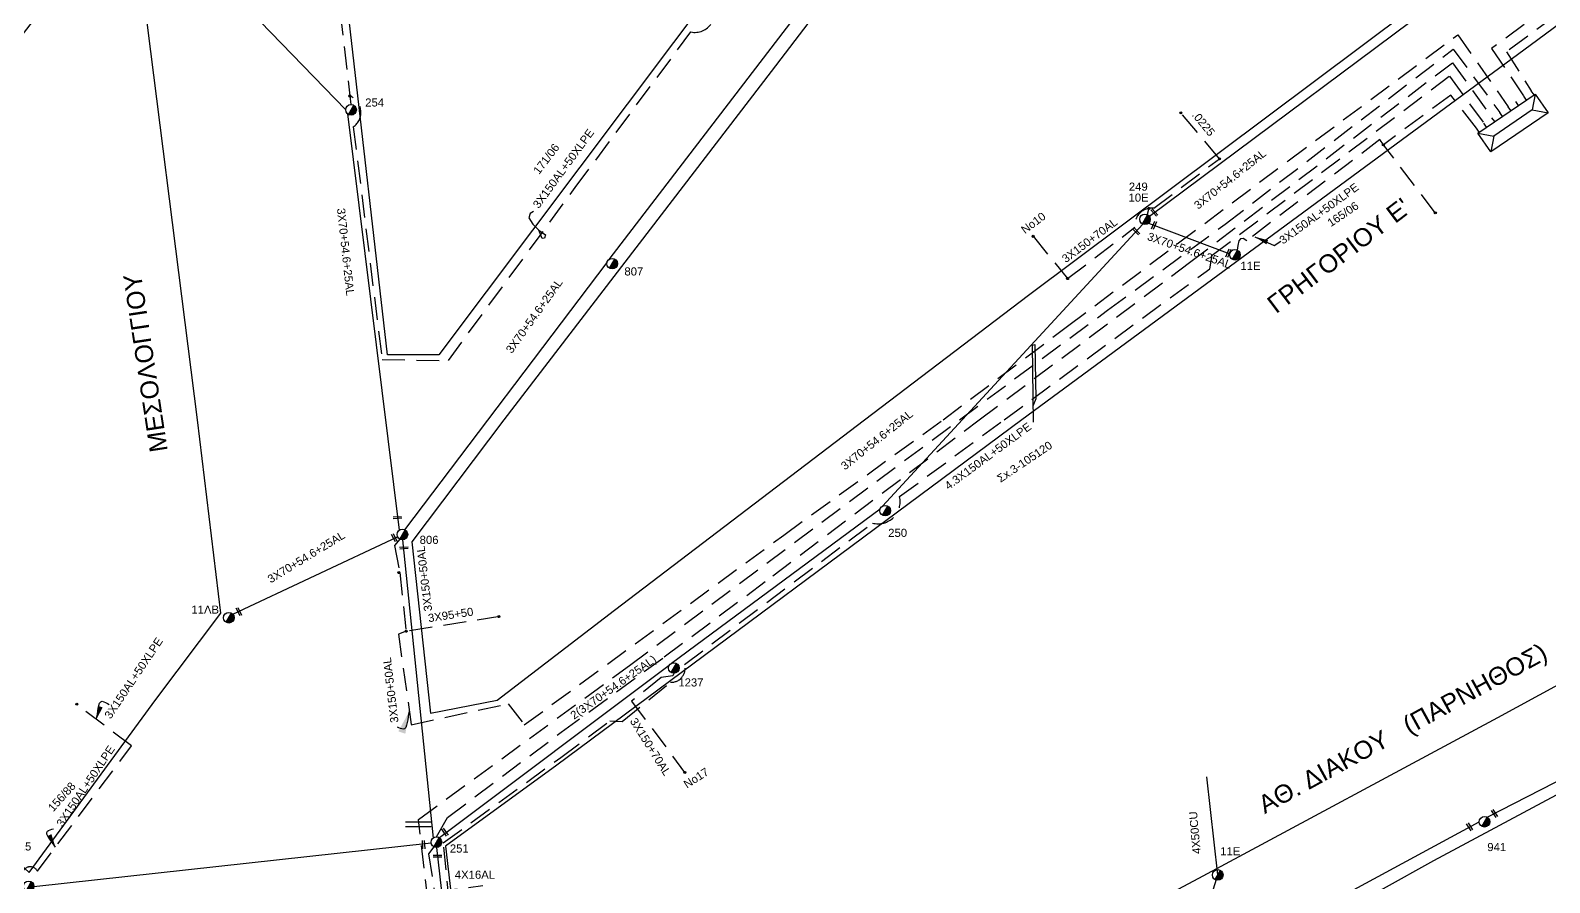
# Model space of a CAD drawing. Header units: millimetres. Extents: x 926 to 2032, y 728 to 1260.
# Drawn here: x 1541.9 to 1710.7, y 903.3 to 998 of the extents above; entities that cross this region are included whole.
import ezdxf

# ---------------------------------------------------------------- set-up
doc = ezdxf.new("R2010")
doc.units = ezdxf.units.MM
doc.linetypes.add('DASHED', pattern=[19.05, 12.7, -6.35])
for name, color, linetype in [('Άγνωστα', 7, 'Continuous'), ('Επιγραφές - Σχήματα', 7, 'Continuous'), ('Καλώδια ΧΤ   3x150+50AL', 7, 'DASHED'), ('Καλώδια ΧΤ   3x150AL+50XLPE', 7, 'DASHED'), ('Καλώδια ΧΤ   4x50AL', 7, 'DASHED'), ('Μηχανική τομή', 7, 'Continuous'), ('Στύλος ΦΜ', 7, 'Continuous'), ('Στύλος ΦΜ @ 1', 7, 'Continuous'), ('Συνδέσεις', 7, 'Continuous'), ('Συνεστραμμένα ΧΤ   3x70+54.6+25 AL', 7, 'SYN_LINE'), ('Τομή', 7, 'Continuous'), ('Υποσταθμός πόλεως', 7, 'Continuous'), ('Υπόβαθρο ΔΕΗ', 7, 'Continuous'), ('Υπόγεια καλώδια Δικτύου ΧΤ και Παρ. ΧΤ - 3X150+70 AL', 7, 'DASHED'), ('Υπόγεια καλώδια Παροχών ΧΤ   .0225', 7, 'DASHED'), ('Υπόγεια καλώδια Παροχών ΧΤ   4x16AL', 7, 'DASHED')]:
    doc.layers.add(name, color=color, linetype=linetype)
doc.styles.get("Standard").update_dxf_attribs({"font": 'arial.ttf'})
doc.linetypes.add('SYN_LINE', pattern='A,0.5,-0.0001,["/\\/\\/\\/",Standard,S=0.1,R=0,X=0,Y=-0.05],-0.25', length=0.7501)
doc.dimstyles.new('ISO-25', dxfattribs={"dimtxt": 2.5, "dimasz": 2.5, "dimexe": 1.25, "dimexo": 0.625, "dimtad": 1, "dimtxsty": 'Standard', "dimcen": 2.5, "dimadec": 0, "dimazin": 0, "dimtfac": 1, "dimtmove": 0, "dimatfit": 3, "dimfxl": 1, "dimarcsym": 0})

# ---------------------------------------------------------------- blocks, each defined once
blk = doc.blocks.new('ΥΠΑΡΧΩΝ ΤΣΙΜΕΝΤΕΝΙΟΣ ΣΤΥΛΟΣ')
at = {"layer": 'Στύλος ΦΜ'}
blk.add_hatch(color=256, dxfattribs=at).paths.add_polyline_path([(-1.29, -2.28, 0.574793), (2.62, 0, 0.268822), (1.3, 2.27)])
blk.add_line((-1.29, -2.28), (1.3, 2.27), dxfattribs=at)
blk.add_circle((0, 0), 2.62, dxfattribs=at)
at = {"layer": 'Στύλος ΦΜ', "flags": 4}
for tag, p in [('ΑΡΙΘΜΟΣ', (-4.68, 8.05)), ('ΤΥΠΟΣ', (-4.91, 3.03))]:
    blk.add_attdef(tag, p, '', height=4, dxfattribs=at)
blk = doc.blocks.new('_ΣΥΝΔΕΣΗ')
at = {"layer": 'Συνδέσεις', "linetype": 'SYN_LINE', "ltscale": 40}
blk.add_hatch(color=256, dxfattribs=at).paths.add_polyline_path([(0.5, -0.01, 1), (-0.5, -0.01, 1)])
at = {"layer": 'Συνδέσεις'}
blk.add_circle((0, -0.01), 0.5, dxfattribs=at)
blk = doc.blocks.new('ΜΗΧΑΝΙΚΗ ΤΟΜΗ')
at = {"layer": 'Μηχανική τομή', "ltscale": 40}
for p, q in [((-1.89, 0.78), (1.89, 0.78)), ((1.89, 0), (-1.89, 0))]:
    blk.add_line(p, q, dxfattribs=at)
blk = doc.blocks.new('ΤΟΜΗ')
at = {"layer": 'Τομή', "ltscale": 40}
for p, q in [((-5.68, 0), (5.68, 0)), ((5.68, -2.33), (-5.68, -2.33))]:
    blk.add_line(p, q, dxfattribs=at)
blk = doc.blocks.new('ΥΠΟΣΤΑΘΜΟΣ ΠΟΛΕΩΣ 8 ΑΝΑΧΩΡΗΣΕΩΝ')
at = {"layer": 'Υποσταθμός πόλεως', "linetype": 'Continuous', "ltscale": 40}
for p, q in [((-8.18, -2.82), (-8.18, -4)), ((-5.9, -2.82), (-5.9, -4)), ((-3.55, -2.82), (-3.55, -4)), ((-1.28, -2.82), (-1.28, -4)), ((1.23, -2.82), (1.23, -4)), ((3.56, -2.82), (3.56, -4)), ((6.03, -2.82), (6.03, -4)), ((8.16, -2.82), (8.16, -4))]:
    blk.add_line(p, q, dxfattribs=at)
blk.add_lwpolyline([(-8.57, 2.82), (8.57, 2.82), (8.57, -2.82), (-8.57, -2.82)], close=True, dxfattribs=at)
for points in [[(-5.75, 0), (-8.57, 2.82)], [(5.75, 0), (8.57, 2.82)], [(-8.57, -2.82), (-5.75, 0)], [(-5.75, 0), (5.75, 0)], [(8.57, -2.82), (5.75, 0)]]:
    blk.add_lwpolyline(points, dxfattribs=at)
at = {"layer": 'Υποσταθμός πόλεως', "linetype": 'SYN_LINE', "ltscale": 40, "flags": 1}
for tag, p in [('ΜΕΤΑΣΧΗΜΑΤΙΣΜΟΣ', (9.59, 1.44)), ('ΙΣΧΥΣ', (9.57, -1.35)), ('ΑΡΙΘΜΟΣ', (9.69, -4.07))]:
    blk.add_attdef(tag, p, '', height=1.8, dxfattribs=at)

msp = doc.modelspace()

# ---------------------------------------------------------------- linework, layer by layer
at = {"layer": 'Άγνωστα', "color": 1, "linetype": 'DASHED', "ltscale": 0.2}
msp.add_lwpolyline([(1594.06, 932.9), (1583.65, 931.25)], dxfattribs=at)
at = {"layer": 'Επιγραφές - Σχήματα'}
for points in [[(1597.79, 977.9), (1597.41, 977.66), (1597.26, 977.18), (1597.71, 976.49), (1598.39, 975.83), (1599.14, 975.31), (1599, 974.93), (1598.76, 974.88), (1598.39, 975.83)], [(1653.32, 954.47), (1653.21, 963.05), (1653.48, 963.13), (1653.59, 957.07), (1653.24, 956.26)]]:
    msp.add_lwpolyline(points, dxfattribs=at)
at = {"layer": 'Καλώδια ΧΤ   3x150+50AL', "color": 1, "ltscale": 0.2}
for points in [[(1583.65, 931.25), (1582.79, 930.94), (1584.21, 920.87), (1594.99, 923.21), (1596.77, 920.85), (1625.59, 941.94), (1643.29, 954.76), (1657.11, 965.14), (1681.61, 983.51), (1700.46, 997.52), (1706.06, 989.53)], [(1582.94, 941.49), (1582.35, 940.8), (1582.94, 937.79)], [(1582.94, 937.79), (1583.65, 931.25)]]:
    msp.add_lwpolyline(points, dxfattribs=at)
at = {"layer": 'Καλώδια ΧΤ   3x150AL+50XLPE', "color": 62, "ltscale": 0.2}
for points in [[(1576.68, 1086.96), (1592.43, 1075.55), (1594.81, 1078.25), (1599.79, 1074.9), (1587.83, 1058.85), (1579.54, 1047.68, 0.467499), (1577.47, 1045.12), (1571.89, 1037.83), (1577.4, 990.72), (1577.51, 989.76)], [(1577.4, 990.72, -0.59733), (1577.78, 987.29), (1580.98, 961.46), (1588.34, 961.32), (1602.43, 980.55), (1615.27, 997.83, 0.674448), (1617.53, 1001.24, -8.869926)]]:
    msp.add_lwpolyline(points, format="xyb", dxfattribs=at)
at = {"layer": 'Καλώδια ΧΤ   3x150AL+50XLPE', "color": 133, "ltscale": 0.2}
msp.add_lwpolyline([(1781.84, 1037.07), (1759.93, 1036.55), (1720.17, 1007.61), (1704.21, 996.01), (1707.78, 990.7)], dxfattribs=at)
at = {"layer": 'Καλώδια ΧΤ   3x150AL+50XLPE', "color": 151, "ltscale": 0.2}
msp.add_lwpolyline([(1741.96, 1022.22), (1705.88, 995.63), (1708.62, 991.28)], dxfattribs=at)
at = {"layer": 'Καλώδια ΧΤ   3x150AL+50XLPE', "color": 30, "ltscale": 0.2}
msp.add_lwpolyline([(1603.26, 860.41), (1604.04, 859.27), (1602.13, 858.27), (1594.65, 860.03), (1593.52, 868.72), (1589.65, 870.87), (1585.03, 910.36), (1608.45, 927.44), (1645.11, 954.76), (1661.53, 966.91), (1674.62, 976.49), (1699.95, 995.93), (1705.12, 988.9)], dxfattribs=at)
at = {"layer": 'Καλώδια ΧΤ   3x150AL+50XLPE', "color": 27, "ltscale": 0.2}
msp.add_lwpolyline([(1587.01, 908.4), (1588.23, 910.58), (1600.87, 920.03), (1612.32, 928.4), (1624.36, 937.4), (1647.3, 954.76), (1670.67, 972.21), (1699.86, 994.42), (1704.25, 988.31)], dxfattribs=at)
at = {"layer": 'Καλώδια ΧΤ   3x150AL+50XLPE', "color": 190, "ltscale": 0.2}
msp.add_lwpolyline([(1591.38, 872.57), (1591.63, 873.05), (1591.48, 873.59), (1591.13, 873.65), (1589.66, 889.59), (1587.77, 907.74), (1600.83, 917.24), (1606.29, 921.31), (1607.65, 921.23), (1613.01, 925.59, 0.52393), (1614.56, 927.57), (1635.44, 943.27, 0.562877), (1638.46, 946.21), (1650.08, 954.76), (1672.9, 971.52), (1673.17, 973.02), (1699.52, 992.94), (1703.34, 987.69)], format="xyb", dxfattribs=at)
at = {"layer": 'Καλώδια ΧΤ   3x150AL+50XLPE', "color": 2, "ltscale": 0.2}
for points in [[(1702.54, 987.15), (1699.68, 990.83), (1692.19, 985.3)], [(1697.96, 977.75), (1692.19, 985.3), (1691.81, 985.87), (1677.01, 974.64), (1676.61, 974.9), (1676.31, 974.84), (1676.13, 974.63), (1676.04, 974.11), (1675.95, 973.61)]]:
    msp.add_lwpolyline(points, dxfattribs=at)
at = {"layer": 'Καλώδια ΧΤ   3x150AL+50XLPE', "color": 1, "ltscale": 0.2}
msp.add_lwpolyline([(1553.15, 918.53), (1546.94, 923.16)], dxfattribs=at)
msp.add_lwpolyline([(1541.07, 904.49, -0.672515), (1542.69, 904.59), (1553.15, 918.53)], format="xyb", dxfattribs=at)
at = {"layer": 'Καλώδια ΧΤ   4x50AL', "color": 190, "linetype": 'SYN_LINE', "ltscale": 20}
msp.add_line((1673.8, 904.18), (1672.59, 915.1), dxfattribs=at)
at = {"layer": 'Συνεστραμμένα ΧΤ   3x70+54.6+25 AL', "color": 190, "ltscale": 20}
msp.add_line((1669.9, 891.58), (1673.8, 904.18), dxfattribs=at)
at = {"layer": 'Συνεστραμμένα ΧΤ   3x70+54.6+25 AL', "color": 151, "ltscale": 20}
for points in [[(1554.31, 1012.56), (1576.94, 989.19)], [(1606.19, 972.57), (1628.93, 1002.24)], [(1582.91, 942.5), (1577.16, 988.72)], [(1583.52, 942.52), (1605.96, 972.21)], [(1564.4, 933.14), (1582.7, 941.75)]]:
    msp.add_lwpolyline(points, dxfattribs=at)
at = {"layer": 'Συνεστραμμένα ΧΤ   3x70+54.6+25 AL', "color": 2, "ltscale": 20}
for points in [[(1702.97, 1004.76), (1666.2, 977.35)], [(1666.1, 976.58), (1675.12, 973.2)]]:
    msp.add_lwpolyline(points, dxfattribs=at)
at = {"layer": 'Συνεστραμμένα ΧΤ   3x70+54.6+25 AL', "color": 27, "ltscale": 20}
for points in [[(1636.54, 945.16), (1665.46, 976.49)], [(1613.12, 927.7), (1636.29, 944.85)], [(1587.37, 908.33), (1612.88, 927.47)]]:
    msp.add_lwpolyline(points, dxfattribs=at)
at = {"layer": 'Συνεστραμμένα ΧΤ   3x70+54.6+25 AL', "color": 1, "ltscale": 20}
msp.add_lwpolyline([(1583.23, 941.42), (1586.65, 908.28)], dxfattribs=at)
at = {"layer": 'Συνεστραμμένα ΧΤ   3x70+54.6+25 AL', "color": 190, "ltscale": 20}
for points in [[(1703.71, 910.6), (1730.67, 924.42)], [(1669.6, 892.09), (1702.83, 910.09)], [(1587.01, 907.23), (1590.98, 872.41)]]:
    msp.add_lwpolyline(points, dxfattribs=at)
at = {"layer": 'Συνεστραμμένα ΧΤ   3x70+54.6+25 AL', "color": 85, "ltscale": 20}
msp.add_lwpolyline([(1542.31, 902.91), (1586.42, 907.75)], dxfattribs=at)
at = {"layer": 'Υπόβαθρο ΔΕΗ'}
for points in [[(1634.55, 954.76), (1652.79, 968.58), (1695.12, 1000.29), (1715.96, 1016.08), (1737.39, 1032.3), (1754.09, 1045.01), (1747.9, 1058.85), (1741.7, 1072.57), (1707.42, 1102.08), (1674.16, 1058.85), (1650.05, 1027.34), (1624.19, 993.44), (1594.49, 954.76), (1584.27, 941.2), (1586.35, 922.15), (1593.74, 923.59), (1606.79, 933.59)], [(1594.13, 1063.49), (1637.98, 1029.82), (1618.6, 1003.69), (1587.26, 961.98), (1581.56, 961.97), (1573.07, 1036.37), (1594.13, 1063.49), (1594.13, 1063.49)], [(1766.74, 954.76), (1789.12, 966.49), (1781.93, 1034.48), (1759.68, 1034.2), (1708.48, 996.32), (1652.02, 954.76), (1600.4, 916.36), (1588.03, 907.39), (1590.71, 884.08), (1593.27, 861.56), (1600.61, 859.54), (1631.91, 880.47), (1648.8, 891.65), (1671.69, 903.81), (1704.92, 921.66), (1741.53, 941.6)], [(1560.48, 954.76), (1553.54, 1009.43), (1550.64, 1010.07), (1508.03, 954.76), (1499.57, 943.81), (1528.05, 917.19), (1541.79, 904.46), (1555.85, 923.66), (1563.07, 933.28)]]:
    msp.add_lwpolyline(points, close=True, dxfattribs=at)
msp.add_lwpolyline([(1786.52, 953.5), (1790.18, 951.5), (1792.24, 932.06, 0.227376), (1747.54, 902.84), (1688.18, 872.02), (1646.81, 850.66), (1602.9, 827.89), (1597.21, 828.25), (1595.58, 842.8), (1607.22, 850.66), (1646.35, 877.53), (1681.04, 896.47), (1697.79, 905.78), (1734.45, 925.42), (1771.18, 945)], format="xyb", close=True, dxfattribs=at)
at = {"layer": 'Υπόγεια καλώδια Δικτύου ΧΤ και Παρ. ΧΤ - 3X150+70 AL', "color": 27, "ltscale": 0.2}
for points in [[(1666.13, 978.24), (1665.97, 977.55)], [(1653.28, 975.13), (1657.12, 970.43), (1664.6, 976.13)], [(1613.38, 926.57), (1613.28, 926.29), (1611.99, 926.1), (1608.69, 923.5), (1614.58, 915.57)]]:
    msp.add_lwpolyline(points, dxfattribs=at)
msp.add_arc((1666.47, 976.38), 1.89, 83.0438, 187.6568, dxfattribs=at)
at = {"layer": 'Υπόγεια καλώδια Παροχών ΧΤ   .0225', "color": 27, "ltscale": 0.2}
msp.add_lwpolyline([(1666.7, 978.26), (1673.98, 983.75), (1669.7, 988.84)], dxfattribs=at)
at = {"layer": 'Υπόγεια καλώδια Παροχών ΧΤ   4x16AL', "color": 85, "ltscale": 0.2}
msp.add_lwpolyline([(1586.72, 907.3), (1586.13, 906.53), (1586.8, 902.31), (1592.15, 903.01)], dxfattribs=at)

# ---------------------------------------------------------------- block references
at = {"layer": 'Μηχανική τομή'}
for p, xscale, yscale, zscale, rotation in [((1666.68, 977.71), 0.2499999999993415, 0.2499999999993415, 0.2499999999993415, 310.5271876522124), ((1664.65, 975.62), 0.2499999999993157, 0.2499999999993157, 0.2499999999993157, 314.7191543363209), ((1666.61, 976.39), 0.24999999999925, 0.24999999999925, 0.24999999999925, 247.3182753493844), ((1674.88, 973.29), 0.24999999999925, 0.24999999999925, 0.24999999999925, 247.3182753493844), ((1582.68, 943.79), 0.2499999999999691, 0.2499999999999691, 0.2499999999999691, 3.825289451217216), ((1582.24, 941.6), 0.2500000000000637, 0.2500000000000637, 0.2500000000000637, 296.7750539966816), ((1583.41, 940.42), 0.2499999999999691, 0.2499999999999691, 0.2499999999999691, 3.825289451217216), ((1564.99, 933.39), 0.2500000000000637, 0.2500000000000637, 0.2500000000000637, 296.7750539966816), ((1704.61, 911.06), 0.249999999999985, 0.249999999999985, 0.249999999999985, 122.4343781822208), ((1701.85, 909.58), 0.249999999999985, 0.249999999999985, 0.249999999999985, 122.4343781822208), ((1585.48, 907.54), 0.2500000000000278, 0.2500000000000278, 0.2500000000000278, 274.0788387972908), ((1587.87, 908.89), 0.2500000000001044, 0.2500000000001044, 0.2500000000001044, 304.5231938562143)]:
    msp.add_blockref('ΜΗΧΑΝΙΚΗ ΤΟΜΗ', p, dxfattribs=dict(at, xscale=xscale, yscale=yscale, zscale=zscale, rotation=rotation))
at = {"layer": 'Μηχανική τομή', "xscale": 0.25, "yscale": 0.25, "zscale": 0.25}
msp.add_blockref('ΜΗΧΑΝΙΚΗ ΤΟΜΗ', (1587.14, 906.17), dxfattribs=at)
at = {"layer": 'Στύλος ΦΜ @ 1', "ltscale": 40}
ref = msp.add_blockref('ΥΠΑΡΧΩΝ ΤΣΙΜΕΝΤΕΝΙΟΣ ΣΤΥΛΟΣ', (1577.53, 989.18), dxfattribs=dict(at, xscale=0.2249999999999091, yscale=0.2249999999999091, zscale=0.2249999999999091))
ref.add_attrib('ΤΥΠΟΣ', '254', (1579.1, 989.55), dxfattribs={"layer": 'Στύλος ΦΜ', "height": 0.9, "flags": 4})
ref = msp.add_blockref('ΥΠΑΡΧΩΝ ΤΣΙΜΕΝΤΕΝΙΟΣ ΣΤΥΛΟΣ', (1665.71, 977.02), dxfattribs=dict(at, xscale=0.2249999999999091, yscale=0.2249999999999091, zscale=0.2249999999999091))
ref.add_attrib('ΤΥΠΟΣ', '10E', (1663.88, 978.98), dxfattribs={"layer": 'Στύλος ΦΜ', "height": 0.9, "flags": 4})
ref.add_attrib('ΑΡΙΘΜΟΣ', '249', (1663.92, 980.2), dxfattribs={"layer": 'Στύλος ΦΜ', "height": 0.9, "flags": 4})
ref = msp.add_blockref('ΥΠΑΡΧΩΝ ΤΣΙΜΕΝΤΕΝΙΟΣ ΣΤΥΛΟΣ', (1675.7, 973.08), dxfattribs=dict(at, xscale=0.2249999999999091, yscale=0.2249999999999091, zscale=0.2249999999999091))
ref.add_attrib('ΤΥΠΟΣ', '11E', (1676.31, 971.4), dxfattribs={"layer": 'Στύλος ΦΜ', "height": 0.9, "flags": 4})
ref = msp.add_blockref('ΥΠΑΡΧΩΝ ΤΣΙΜΕΝΤΕΝΙΟΣ ΣΤΥΛΟΣ', (1606.53, 972.09), dxfattribs=dict(at, xscale=0.2249999999999091, yscale=0.2249999999999091, zscale=0.2249999999999091))
ref.add_attrib('ΤΥΠΟΣ', '807', (1607.89, 970.78), dxfattribs={"layer": 'Στύλος ΦΜ', "height": 0.9, "flags": 4})
ref = msp.add_blockref('ΥΠΑΡΧΩΝ ΤΣΙΜΕΝΤΕΝΙΟΣ ΣΤΥΛΟΣ', (1636.85, 944.65), dxfattribs=dict(at, xscale=0.2249999999999091, yscale=0.2249999999999091, zscale=0.2249999999999091))
ref.add_attrib('ΤΥΠΟΣ', '250', (1637.19, 941.74), dxfattribs={"layer": 'Στύλος ΦΜ', "height": 0.9, "flags": 4})
ref = msp.add_blockref('ΥΠΑΡΧΩΝ ΤΣΙΜΕΝΤΕΝΙΟΣ ΣΤΥΛΟΣ', (1583.23, 942.01), dxfattribs=dict(at, xscale=0.2249999999999091, yscale=0.2249999999999091, zscale=0.2249999999999091))
ref.add_attrib('ΤΥΠΟΣ', '806', (1585.15, 940.96), dxfattribs={"layer": 'Στύλος ΦΜ', "height": 0.9, "flags": 4})
ref = msp.add_blockref('ΥΠΑΡΧΩΝ ΤΣΙΜΕΝΤΕΝΙΟΣ ΣΤΥΛΟΣ', (1563.95, 932.76), dxfattribs=dict(at, xscale=0.2249999999999091, yscale=0.2249999999999091, zscale=0.2249999999999091))
ref.add_attrib('ΤΥΠΟΣ', '11ΛB', (1559.79, 933.21), dxfattribs={"layer": 'Στύλος ΦΜ', "height": 0.9, "flags": 4})
ref = msp.add_blockref('ΥΠΑΡΧΩΝ ΤΣΙΜΕΝΤΕΝΙΟΣ ΣΤΥΛΟΣ', (1613.38, 927.17), dxfattribs=dict(at, xscale=0.2249999999999091, yscale=0.2249999999999091, zscale=0.2249999999999091))
ref.add_attrib('ΤΥΠΟΣ', '1237', (1613.88, 925.12), dxfattribs={"layer": 'Στύλος ΦΜ', "height": 0.9, "flags": 4})
ref = msp.add_blockref('ΥΠΑΡΧΩΝ ΤΣΙΜΕΝΤΕΝΙΟΣ ΣΤΥΛΟΣ', (1703.42, 910.09), dxfattribs=dict(at, xscale=0.2249999999999091, yscale=0.2249999999999091, zscale=0.2249999999999091))
ref.add_attrib('ΤΥΠΟΣ', '941', (1703.73, 906.83), dxfattribs={"layer": 'Στύλος ΦΜ', "height": 0.9, "flags": 4})
ref = msp.add_blockref('ΥΠΑΡΧΩΝ ΤΣΙΜΕΝΤΕΝΙΟΣ ΣΤΥΛΟΣ', (1587.01, 907.82), dxfattribs=dict(at, xscale=0.2249999999999091, yscale=0.2249999999999091, zscale=0.2249999999999091))
ref.add_attrib('ΤΥΠΟΣ', '251', (1588.5, 906.67), dxfattribs={"layer": 'Στύλος ΦΜ', "height": 0.9, "flags": 4})
ref = msp.add_blockref('ΥΠΑΡΧΩΝ ΤΣΙΜΕΝΤΕΝΙΟΣ ΣΤΥΛΟΣ', (1541.72, 902.91), dxfattribs=dict(at, xscale=0.2249999999999091, yscale=0.2249999999999091, zscale=0.2249999999999091))
ref.add_attrib('ΤΥΠΟΣ', '15', (1540.62, 906.9), dxfattribs={"layer": 'Στύλος ΦΜ', "height": 0.9, "flags": 4})
ref = msp.add_blockref('ΥΠΑΡΧΩΝ ΤΣΙΜΕΝΤΕΝΙΟΣ ΣΤΥΛΟΣ', (1673.79, 904.18), dxfattribs=dict(at, xscale=0.2249999999999091, yscale=0.2249999999999091, zscale=0.2249999999999091))
ref.add_attrib('ΤΥΠΟΣ', '11E', (1674.07, 906.36), dxfattribs={"layer": 'Στύλος ΦΜ', "height": 0.9, "flags": 4})
at = {"layer": 'Συνδέσεις', "xscale": 0.2249999999999091, "yscale": 0.2249999999999091, "zscale": 0.2249999999999091}
for p in [(1577.4, 990.72), (1669.7, 988.84), (1673.98, 983.75), (1692.19, 985.3), (1666.13, 978.24), (1697.96, 977.75), (1653.28, 975.13), (1657.12, 970.43), (1582.83, 937.77), (1593.95, 932.88), (1583.65, 931.25), (1547.06, 923.16), (1614.59, 915.58)]:
    msp.add_blockref('_ΣΥΝΔΕΣΗ', p, dxfattribs=at)
at = {"layer": 'Τομή', "xscale": 0.25, "yscale": 0.25, "zscale": 0.25}
msp.add_blockref('ΤΟΜΗ', (1585, 910.1), dxfattribs=at)
at = {"layer": 'Υποσταθμός πόλεως', "xscale": 0.45, "yscale": 0.45, "zscale": 0.25, "rotation": 214.2114058487501}
msp.add_blockref('ΥΠΟΣΤΑΘΜΟΣ ΠΟΛΕΩΣ 8 ΑΝΑΧΩΡΗΣΕΩΝ', (1706.59, 987.72), dxfattribs=at)

# ---------------------------------------------------------------- texts
at = {"layer": 'Επιγραφές - Σχήματα', "color": 7, "char_height": 0.9}
for s, insert, width, attachment_point, rotation in [('171/06', (1597.69, 982.48), 84.1859, 1, 52.7073), ('{\\fArial|b0|i0|c161|p34;\\C256;165/06}', (1687.7, 977.59), 13.9242, 5, 34.1075), ('{\\fArial|b0|i0|c161|p34;\\C256;Σ\\fArial|b0|i0|c0|p34;x.3-105120}', (1652.34, 950.08), 13.9242, 5, 34.1075), ('3X95+50', (1586.02, 933.15), 84.1859, 1, 8.525), ('{\\fArial|b0|i0|c161|p34;\\C256;No17}', (1615.86, 914.95), 13.9242, 5, 32.7457), ('156/88', (1543.78, 911.74), 84.1859, 1, 48.0265)]:
    msp.add_mtext(s, dxfattribs=dict(at, insert=insert, width=width, attachment_point=attachment_point, rotation=rotation))
at = {"layer": 'Επιγραφές - Σχήματα', "char_height": 2, "attachment_point": 1}
for s, insert, width, rotation in [("ΓΡΗΓΟΡΙΟΥ Ε'", (1679.06, 968.07), 22.6323, 37.1289), ('ΜΕΣΟΛΟΓΓΙΟΥ', (1555.2, 951.01), 22.6323, 98.5926), ('ΑΘ. ΔΙΑΚΟΥ   (ΠΑΡΝΗΘΟΣ)', (1678.05, 912.68), 38.9017, 28.784)]:
    msp.add_mtext(s, dxfattribs=dict(at, insert=insert, width=width, rotation=rotation))
at = {"layer": 'Καλώδια ΧΤ   3x150+50AL', "color": 7, "char_height": 0.9, "width": 84.1859, "attachment_point": 1, "rotation": 96.6797}
for insert in [(1585.65, 933.42), (1581.91, 921.03)]:
    msp.add_mtext('3X150+50AL', dxfattribs=dict(at, insert=insert))
at = {"layer": 'Καλώδια ΧΤ   3x150AL+50XLPE', "color": 7, "char_height": 0.9, "width": 13.9242, "attachment_point": 5}
for s, insert, rotation in [('3X150AL+50XLPE', (1601.12, 982.66), 53.8287), ('3X150AL+50XLPE', (1685.04, 977.66), 36.0492), ('4.3X150AL+50XLPE', (1648.27, 950.71), 36.4456), ('3X150AL+50XLPE', (1553.38, 926.05), 56.1376), ('3X150AL+50XLPE', (1548.04, 914.05), 56.1376)]:
    msp.add_mtext(s, dxfattribs=dict(at, insert=insert, rotation=rotation))
at = {"layer": 'Συνεστραμμένα ΧΤ   3x70+54.6+25 AL', "color": 7, "char_height": 0.9, "attachment_point": 1}
for s, insert, width, rotation in [('3X70+54.6+25AL', (1671.05, 978.78), 84.1859, 38.5931), ('3X70+54.6+25AL', (1576.86, 978.31), 84.1859, 276.1646), ('3X70+54.6+25AL', (1666.18, 975.6), 84.1859, 340.68), ('3X70+54.6+25AL', (1594.65, 962.57), 84.1859, 54.3437), ('3X70+54.6+25AL', (1631.82, 949.82), 84.1859, 38.5931), ('3X70+54.6+25AL', (1568.14, 937.33), 84.1859, 31.4959), ('2(3X70+54.6+25AL)', (1601.77, 922.15), 84.1859, 35.185), ('4X50CU', (1671.02, 906.47), 4.5268, 95.2606)]:
    msp.add_mtext(s, dxfattribs=dict(at, insert=insert, width=width, rotation=rotation))
at = {"layer": 'Υπόγεια καλώδια Δικτύου ΧΤ και Παρ. ΧΤ - 3X150+70 AL', "color": 7, "char_height": 0.9, "width": 84.1859, "attachment_point": 1}
for s, insert, rotation in [('No10', (1651.84, 976.08), 36.8567), ('3X150+70AL', (1656.37, 972.86), 36.8567), ('3X150+70AL', (1609.22, 921.75), 302.2004)]:
    msp.add_mtext(s, dxfattribs=dict(at, insert=insert, rotation=rotation))
at = {"layer": 'Υπόγεια καλώδια Παροχών ΧΤ   .0225', "color": 7, "insert": (1671.56, 989.16), "char_height": 0.9, "width": 84.1859, "attachment_point": 1, "rotation": 309.4141}
msp.add_mtext('.0225', dxfattribs=at)
at = {"layer": 'Υπόγεια καλώδια Παροχών ΧΤ   4x16AL', "color": 7, "insert": (1589.05, 904.66), "char_height": 0.9, "width": 84.1859, "attachment_point": 1}
msp.add_mtext('4X16AL', dxfattribs=at)

# ---------------------------------------------------------------- leaders
at = {"layer": 'Επιγραφές - Σχήματα'}
msp.add_leader([(1677.93, 975.09), (1680.05, 974.11), (1680.79, 974.58)], dimstyle='ISO-25', override={"dimasz": 1.5, "dimgap": 0.625, "dimtad": 0}, dxfattribs=at)
at = {"layer": 'Επιγραφές - Σχήματα', "ltscale": 0.2, "path_type": 1}
for points, override in [([(1549.24, 921.45), (1549.9, 923.47), (1550.66, 923.13)], {"dimasz": 1.5, "dimgap": 0.625, "dimtad": 0}), ([(1584, 922.36), (1583.3, 920.37), (1582.69, 920.61)], {"dimgap": 0.625, "dimtad": 0}), ([(1544.7, 907.27), (1543.81, 909.04), (1544.47, 909.32)], {"dimasz": 1.5, "dimgap": 0.625, "dimtad": 0})]:
    msp.add_leader(points, dimstyle='ISO-25', override=override, dxfattribs=at)

doc.saveas('drawing.dxf')
